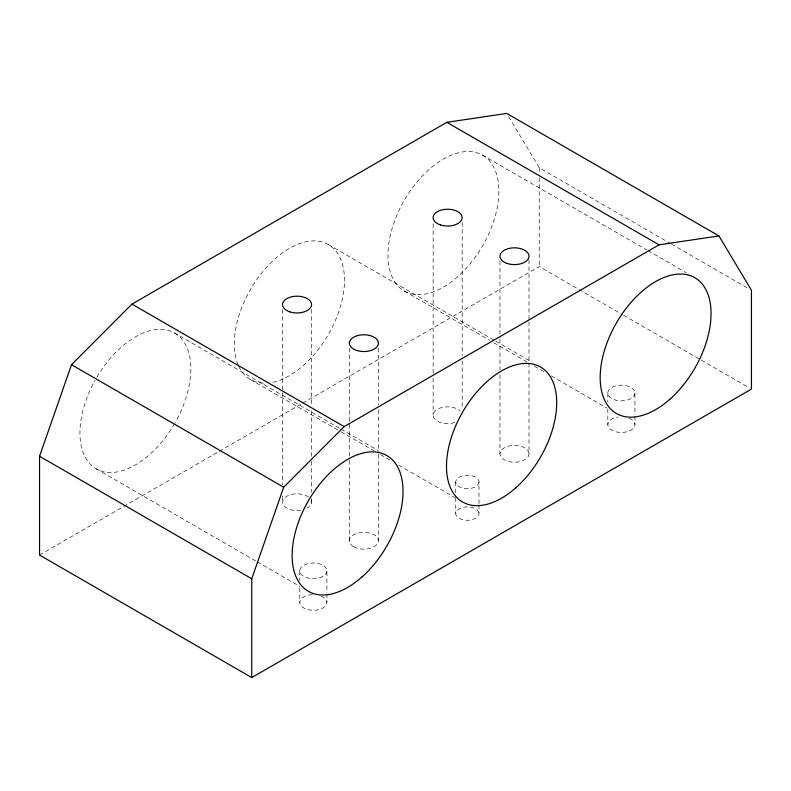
<?xml version="1.0" encoding="UTF-8"?>
<svg xmlns="http://www.w3.org/2000/svg" width="791" height="791" viewBox="0 0 791 791"><rect width="100%" height="100%" fill="white"/><g stroke="black" fill="none" stroke-linecap="round" stroke-linejoin="round"><path stroke-width="0.59" stroke-dasharray="3.96 2.97" d="M39.55 555.064L218.247 451.898M219.315 451.275L301.707 403.707M302.775 403.094L539.244 266.567L622.428 314.591M508.613 116.554L539.244 167.761L670.412 243.49M671.47 244.103L749.314 289.041M482.619 155.184A78.408 45.275 -60 0 1 457.771 276.652A78.408 45.275 -60 0 1 389.864 237.438A78.408 45.275 -60 0 1 482.619 155.184L646.84 249.996M647.908 250.609L686.291 272.776M623.486 315.204L700.262 359.529M701.33 360.142L749.314 387.847M328.364 244.528L494.711 340.565M495.779 341.178L532.036 362.11M404.211 290.999L489.52 340.249M493.782 342.711L526.836 361.803M534.301 366.104L544.969 372.264M551.367 375.962L606.816 407.968M96.749 377.317A78.408 45.275 -60 0 1 174.593 333.031L339.873 428.455M340.941 429.068L378.256 450.613M250.431 379.502L340.011 431.214M341.069 431.827L374.133 450.919M380.53 454.607L390.121 460.154M398.654 465.078L455.171 497.707M96.176 468.845L256.126 561.185M257.194 561.808L299.848 586.428M634.946 393.028A13.556 7.821 0 0 1 614.617 399.811A13.556 7.821 0 0 1 614.617 386.255A13.556 7.821 0 0 1 634.946 393.028L634.946 414.919M634.946 416.135L634.946 424.648M607.834 393.028L607.834 401.541M607.834 408.838L607.834 424.648M539.244 167.761L539.244 172.705M539.244 177.649L539.244 266.567M529.001 259.923L529.001 320.434M529.001 321.67L529.001 453.816A14.525 8.385 0 0 1 507.219 461.084A14.525 8.385 0 0 1 507.219 446.559A14.525 8.385 0 0 1 529.001 453.816M499.961 261.159L499.961 337.727M499.961 338.963L499.961 369.842M499.961 374.776L499.961 453.816M478.99 481.956A11.618 6.704 0 0 1 461.568 487.76A11.618 6.704 0 0 1 461.568 476.142A11.618 6.704 0 0 1 478.99 481.956L478.99 503.837M478.99 505.054L478.99 513.567A11.618 6.704 0 0 1 461.568 519.38A11.618 6.704 0 0 1 461.568 507.763A11.618 6.704 0 0 1 478.99 513.567M462.171 222.568L462.171 355.95M462.171 360.894L462.171 409.056M455.754 481.956L455.754 492.892M455.754 497.757L455.754 513.567M433.132 223.804L433.132 373.243M433.132 378.187L433.132 415.235M378.405 348.099L378.405 404.913M378.405 409.847L378.405 453.075M378.405 454.311L378.405 540.767M349.365 348.099L349.365 459.255M349.365 460.491L349.365 540.767M326.91 570.875A13.556 7.821 0 0 1 306.582 577.648A13.556 7.821 0 0 1 306.582 564.092A13.556 7.821 0 0 1 326.91 570.875L326.91 592.766M326.91 593.982L326.91 602.485M311.575 309.518L311.575 405.852M311.575 410.786L311.575 456.486M311.575 461.42L311.575 492.299M311.575 498.478L311.575 502.176M299.809 570.875L299.809 580.604M299.809 587.901L299.809 602.485M282.535 309.518L282.535 484.893M282.535 496.006L282.535 502.176M238.091 364.829A77.933 44.988 -60 0 1 281.853 253.347A77.933 44.988 -60 0 1 344.233 286.589A77.933 44.988 -60 0 1 271.343 382.557M263.423 383.121A77.933 44.988 -60 0 1 238.487 365.758M629.161 418.241A13.556 7.821 0 0 1 630.407 430.492A13.556 7.821 0 0 1 609.466 428.366A13.556 7.821 0 0 1 617.88 417.094M174.593 333.031A78.408 45.275 -60 0 1 175.157 422.582M174.593 423.571A78.408 45.275 -60 0 1 96.749 469.162A78.408 45.275 -60 0 1 95.058 380.283M321.126 596.078A13.556 7.821 0 0 1 321.453 608.763A13.556 7.821 0 0 1 300.491 604.947A13.556 7.821 0 0 1 313.355 594.664M454.914 422.493A14.525 8.385 0 0 1 435.07 419.428A14.525 8.385 0 0 1 440.389 407.978A14.525 8.385 0 0 1 460.224 411.043M311.081 500.011A14.525 8.385 0 0 1 307.323 508.109M300.817 510.274A14.525 8.385 0 0 1 283.415 505.044A14.525 8.385 0 0 1 290.92 494.583A14.525 8.385 0 0 1 309.627 497.984M353.617 546.69A14.525 8.385 0 0 0 377.91 542.933A14.525 8.385 0 0 0 360.123 532.669A14.525 8.385 0 0 0 353.617 546.69"/><path stroke-width="1.19" d="M39.55 456.259L71.497 364.72L131.959 304.11L446.836 122.318L506.734 113.42L718.94 235.936L751.45 290.277L751.45 389.083L251.756 677.58L39.55 555.064L39.55 456.259L251.756 578.775L251.756 677.58M251.756 578.775L283.692 487.226L344.164 426.616L659.041 244.824L718.94 235.936M446.836 122.318L659.041 244.824M131.959 304.11L344.164 426.616M71.497 364.72L283.692 487.226M515.861 487.75A77.933 44.988 -60 0 0 540.569 367.034A77.933 44.988 -60 0 0 448.378 448.784A77.933 44.988 -60 0 0 515.861 487.75M361.932 577.005A78.408 45.275 -60 0 0 386.789 455.537A78.408 45.275 -60 0 0 294.025 537.801A78.408 45.275 -60 0 0 361.932 577.005M669.967 399.158A78.408 45.275 -60 0 0 694.824 277.7A78.408 45.275 -60 0 0 602.06 359.954A78.408 45.275 -60 0 0 669.967 399.158M356.622 350.423A14.525 8.385 0 0 0 378.405 343.156A14.525 8.385 0 0 0 356.622 335.898A14.525 8.385 0 0 0 356.622 350.423M507.219 263.472A14.525 8.385 0 0 0 529.001 256.215A14.525 8.385 0 0 0 507.219 248.957A14.525 8.385 0 0 0 507.219 263.472M440.389 224.891A14.525 8.385 0 0 0 462.171 217.634A14.525 8.385 0 0 0 440.389 210.366A14.525 8.385 0 0 0 440.389 224.891M289.793 311.832A14.525 8.385 0 0 0 311.575 304.575A14.525 8.385 0 0 0 289.793 297.317A14.525 8.385 0 0 0 289.793 311.832"/></g></svg>
